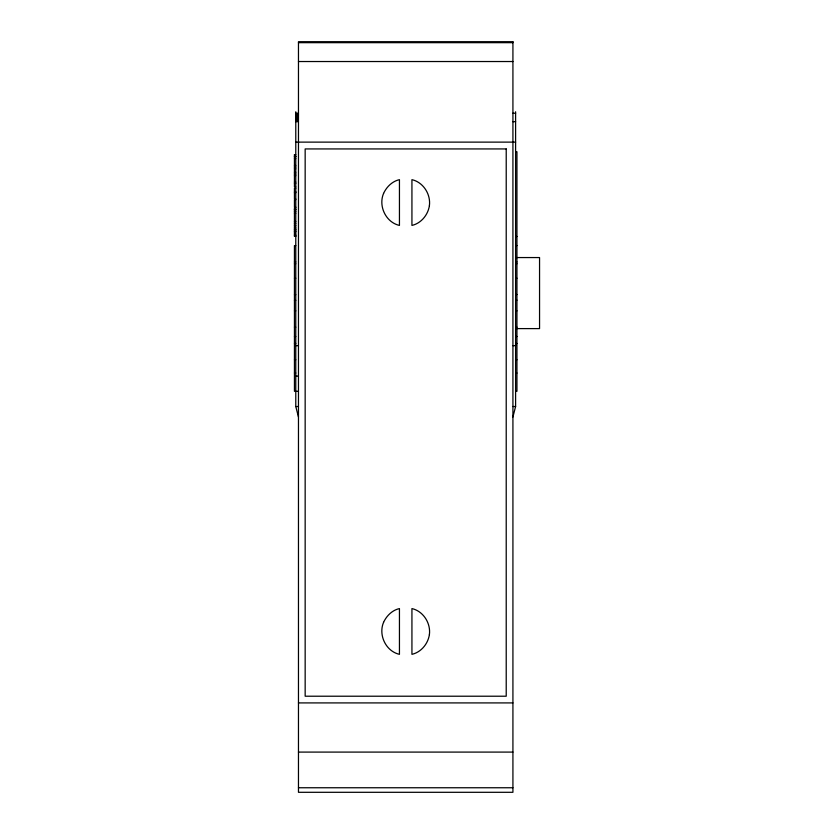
<?xml version="1.0" encoding="UTF-8"?>
<svg xmlns="http://www.w3.org/2000/svg" width="834" height="834" viewBox="0 0 834 834"><rect width="100%" height="100%" fill="white"/><g stroke="black" fill="none" stroke-linecap="round" stroke-linejoin="round"><path stroke-width="1.25" d="M512.92 417L515.6 406.512L515.6 111.766M298.468 42.67L512.92 42.67M298.468 61.528L512.92 61.528M295.778 113.247L298.468 113.247M512.92 113.236L515.6 113.236M295.778 113.789L298.468 113.789M295.778 114.102L298.468 114.122M295.778 114.55L298.468 114.466M295.778 114.904L298.468 114.904M295.778 115.009L298.468 115.009M295.778 115.436L298.468 115.499M295.778 116.051L298.468 116.051M295.778 116.697L298.468 116.697M295.778 117.396L298.468 117.396M295.778 118.147L298.468 118.147M295.778 118.949L298.468 118.949M295.778 119.794L298.468 119.794M295.778 120.669L298.468 120.669M295.778 121.649L298.468 121.649M512.92 121.681L515.6 121.681M295.778 142.124L515.6 142.124M515.6 151.778L516.944 151.778L516.944 391.302L515.6 391.302M294.444 154.843L295.778 154.728M294.444 156.521L295.778 156.521M294.444 156.636L295.778 156.636M294.444 158.637L295.778 158.637M294.444 165.361L295.778 165.361M294.444 167.029L295.778 167.029M294.444 168.854L295.778 168.854M294.444 172.221L295.778 172.221M294.444 174.045L295.778 174.045M294.444 175.713L295.778 175.713M294.444 182.114L295.778 182.114M294.444 183.376L295.778 183.376M295.778 186.879L294.444 186.983L294.444 154.592M295.778 188.275L294.444 188.275L294.444 191.883L295.778 191.883M295.778 192.06L294.444 192.06L294.444 198.961L295.778 198.961M294.444 192.769L295.778 192.769M295.778 199.701L294.444 199.701L294.444 207.093L295.778 207.093M295.778 207.833L294.444 207.833L294.444 236.283L295.778 236.283M294.444 209.376L295.778 209.376M294.444 209.741L295.778 209.741M294.444 211.555L295.778 211.555M294.444 213.233L295.778 213.233M294.444 221.531L295.778 221.531M294.444 223.324L295.778 223.324M294.444 225.639L295.778 225.639M294.444 227.963L295.778 227.963M294.444 229.746L295.778 229.746M294.444 229.986L295.778 229.986M294.444 231.456L295.778 231.456M294.444 231.925L295.778 231.925M294.444 234.156L295.778 234.156M294.444 235.469L295.778 235.469M294.444 236.032L295.778 236.032M515.6 236.481L516.944 236.481M295.778 245.603L294.444 245.603L294.444 391.302L298.468 391.302M515.6 245.603L516.944 245.603M516.517 257.56L539.556 257.56L539.556 328.606L516.517 328.606M294.444 261.918L295.778 261.918M515.6 261.918L516.944 261.918M294.444 263.773L295.778 263.773M515.6 263.773L516.944 263.773M294.444 278.233L295.778 278.233M515.6 278.222L516.944 278.222M515.6 294.538L516.944 294.538M294.444 294.704L295.778 294.704M515.6 300.157L516.944 300.157M294.444 300.303L295.778 300.303M294.444 310.853L295.778 310.853M515.6 310.853L516.944 310.853M294.444 327.157L295.778 327.157M515.6 327.157L516.944 327.157M294.444 336.582L295.778 336.582M515.6 336.519L516.944 336.519M294.444 343.472L295.778 343.472M515.6 343.472L516.944 343.472M295.778 345.662L298.468 345.662M512.92 345.662L515.6 345.662M294.444 359.777L295.778 359.777M515.6 359.777L516.944 359.777M294.444 373.048L295.778 373.048M515.6 373.048L516.944 373.048M295.778 376.092L298.468 376.092M295.778 111.766L295.778 406.512L298.468 406.512M512.92 406.512L515.6 406.512M298.468 702.916L512.92 702.916M298.468 752.091L512.92 752.091M298.468 787.755L512.92 787.755M295.778 406.512L298.468 417M383.588 193.394C378.146 206.04 385.861 222.397 399.444 225.42L399.444 179.664C392.293 181.239 386.59 186.858 383.588 193.394M429.406 205.664C428.03 214.87 421.16 223.324 411.933 225.42L411.933 179.664C423.286 182.239 430.886 194.28 429.406 205.664M383.588 622.3C378.146 634.955 385.861 651.312 399.444 654.336L399.444 608.58C392.293 610.154 386.59 615.773 383.588 622.3M429.406 634.58C428.03 643.785 421.16 652.24 411.933 654.336L411.933 608.58C423.286 611.155 430.886 623.196 429.406 634.58M512.92 41.7L298.468 41.7L298.468 792.3L512.92 792.3L512.92 41.7M506.217 148.932L305.161 148.932L305.161 696.213L506.217 696.213L506.217 148.932"/></g></svg>
